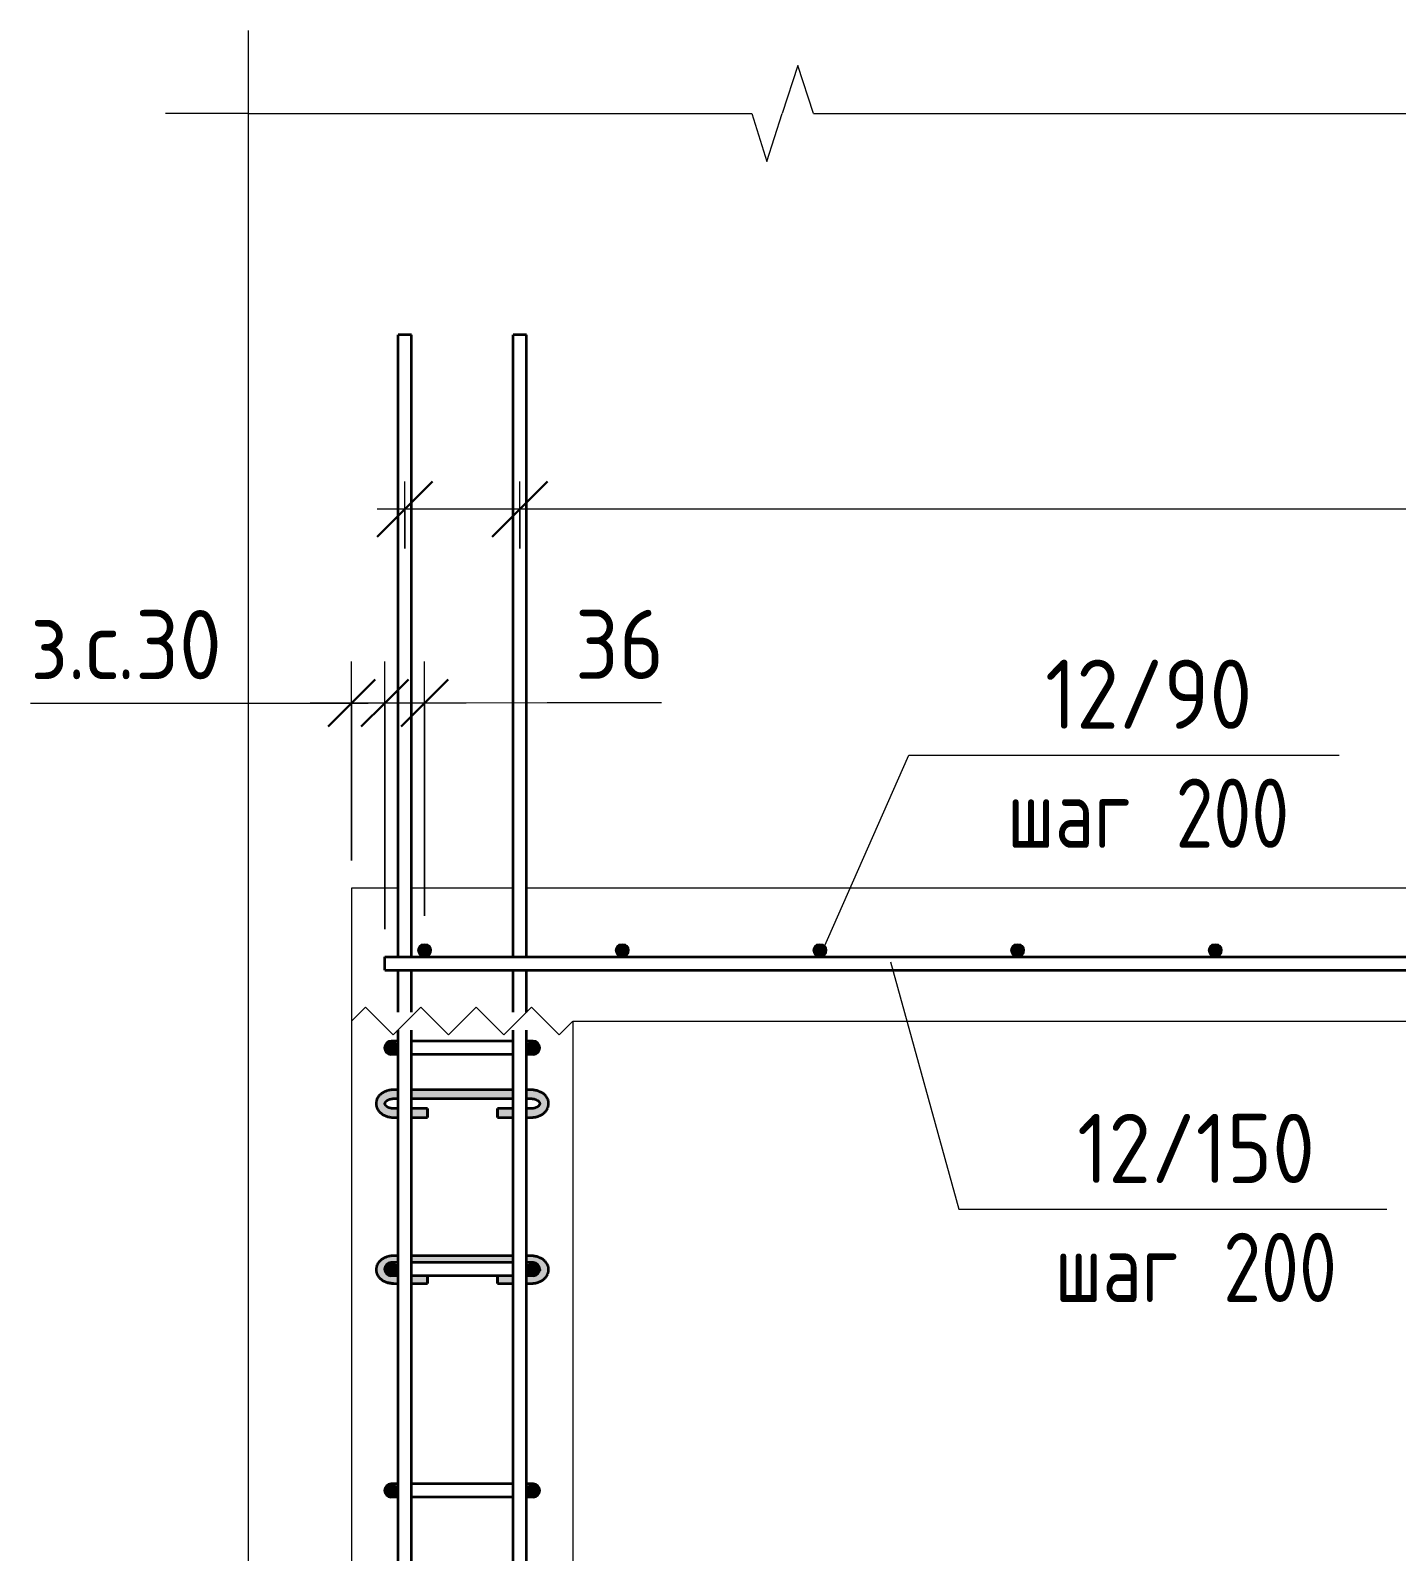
# Model space of a CAD drawing. Header units: millimetres. Extents: x 30199 to 68228, y -5153 to 33546.
# Drawn here: x 59226 to 60460, y 851 to 2225 of the extents above; entities that cross this region are included whole.
import ezdxf

# ---------------------------------------------------------------- set-up
doc = ezdxf.new("R2010")
doc.units = ezdxf.units.MM
for name, color, linetype, lineweight in [('AA_Dim', 7, 'Continuous', 9), ('AA_Dim-25', 7, 'Continuous', 9), ('AA_Oformlenie', 7, 'Continuous', 9), ('AA_Vinoska', 7, 'Continuous', 9), ('AF_Perekritie_Опалубка', 253, 'Continuous', 20), ('AF_Stena_Опалубка', 253, 'Continuous', 20), ('KR_Armatura', 7, 'Continuous', 20), ('KR_Armatura_Tonkie', 7, 'Continuous', 20)]:
    doc.layers.add(name, color=color, linetype=linetype, lineweight=lineweight)
doc.styles.add('ISOCPEUR_1', font='isocpeur.TTF', dxfattribs={"width": 0.9, "height": 62.5})
doc.styles.add('ISOCPEUR_3', font='isocpeur.TTF', dxfattribs={"width": 0.85, "height": 62.5})
doc.styles.add('ISOCPEUR_8', font='isocpeur.TTF', dxfattribs={"width": 0.8, "height": 62.5})
doc.dimstyles.new('00_Точн_3_знака__прозр__1', dxfattribs={"dimscale": 304.8, "dimtxt": 62.672186, "dimasz": 0.139436, "dimexe": 0.123031, "dimexo": 0.082021, "dimgap": 0.008202, "dimtad": 1, "dimdec": 3, "dimrnd": 0.001, "dimdsep": 46, "dimtxsty": 'ISOCPEUR_1', "dimblk1": 'OBLIQUE', "dimblk2": 'OBLIQUE', "dimsah": 1, "dimcen": 0.09, "dimdle": 0.123031, "dimazin": 0, "dimtfac": 1, "dimtdec": 4, "dimtix": 1, "dimtmove": 1, "dimatfit": 3, "dimfxl": 1, "dimtvp": 1, "dimtolj": 1, "dimtzin": 0, "dimlwd": 18, "dimlwe": 18, "dimarcsym": 2})
doc.dimstyles.new('10_Раскладка_арматуры_с_засечками_2', dxfattribs={"dimscale": 304.8, "dimtxt": 0.18, "dimasz": 0.164042, "dimexe": 0.082021, "dimexo": 0, "dimgap": 0, "dimtad": 1, "dimdec": 3, "dimrnd": 0.001, "dimdsep": 46, "dimtxsty": 'ISOCPEUR_3', "dimblk1": 'OBLIQUE', "dimblk2": 'OBLIQUE', "dimsah": 1, "dimcen": 0.09, "dimdle": 0.082021, "dimazin": 0, "dimtfac": 1, "dimtdec": 4, "dimtix": 1, "dimtmove": 0, "dimatfit": 3, "dimfxl": 1, "dimtvp": 1, "dimtolj": 1, "dimtzin": 0, "dimlwd": 18, "dimlwe": 18, "dimarcsym": 2})

# ---------------------------------------------------------------- blocks, each defined once
blk = doc.blocks.new('261_Шпилька массив _НесАрм_РабПлоск_ - 8 А240-V13-1-1 Армирование')
at = {"layer": 'KR_Armatura_Tonkie', "lineweight": 35}
for points in [[(-32746.9, 1244.2), (-32746.9, 1251), (-32753.1, 1252.5), (-32754.4, 1254.2), (-32754.9, 1255.5), (-32753.8, 1258.3), (-32750.9, 1260.4), (-32746.9, 1261.2), (-32746.9, 1268), (-32753, 1267), (-32755.8, 1265.7), (-32759.4, 1262.6), (-32761.7, 1259.8), (-32762.9, 1255.5), (-32761.7, 1251.2), (-32758.2, 1247.5), (-32752.8, 1245), (-32750.1, 1244.6)], [(-32623.1, 1244.2), (-32616.9, 1245.1), (-32611.7, 1247.5), (-32608.3, 1251.2), (-32607.1, 1255.5), (-32608.3, 1259.8), (-32610.7, 1263.4), (-32615.6, 1266.5), (-32623.1, 1267.9), (-32623.1, 1261.2), (-32619.1, 1260.4), (-32616.1, 1258.3), (-32615.1, 1255.3), (-32615.7, 1253.9), (-32617.6, 1252.3), (-32623.1, 1250.9), (-32623.1, 1245)], [(-32746.9, 1094.2), (-32746.9, 1100), (-32749.2, 1100.3), (-32749.2, 1101.6), (-32750.6, 1101.9), (-32750.8, 1100.2), (-32753.1, 1101.5), (-32754.1, 1102.6), (-32754.5, 1103.2), (-32755.2, 1105.5), (-32755.1, 1106.7), (-32754.7, 1108.3), (-32753.8, 1109.8), (-32752.7, 1110.8), (-32751.6, 1111.4), (-32750.1, 1111.9), (-32748, 1112), (-32746.9, 1112), (-32746.9, 1118), (-32753, 1117), (-32755.8, 1115.7), (-32759.4, 1112.6), (-32761.7, 1109.8), (-32762.9, 1105.5), (-32761.7, 1101.2), (-32758.2, 1097.5), (-32752.8, 1095), (-32750.1, 1094.6)], [(-32623.1, 1094.2), (-32616.9, 1095.1), (-32611.7, 1097.5), (-32608.3, 1101.2), (-32607.1, 1105.5), (-32608.3, 1109.8), (-32610.7, 1113.4), (-32615.6, 1116.5), (-32623.1, 1117.9), (-32623, 1112), (-32619.5, 1111.8), (-32617.9, 1111), (-32616.3, 1109.5), (-32615.6, 1108.2), (-32615.3, 1107.6), (-32615.2, 1105.1), (-32615.6, 1103.8), (-32616.3, 1102.4), (-32617.6, 1101.2), (-32618.1, 1100.8), (-32619.5, 1100.2), (-32619.8, 1101.8), (-32621.1, 1101.5), (-32621.1, 1100), (-32623.1, 1099.8), (-32623.1, 1095)]]:
    blk.add_hatch(color=256, dxfattribs=at).paths.add_polyline_path(points)
h = blk.add_hatch(color=256, dxfattribs=at)
h.paths.add_polyline_path([(-32649.2, 1261.2), (-32639.1, 1261.3), (-32639.1, 1268), (-32731.1, 1267.8), (-32731.1, 1261.2), (-32666, 1261.2)])
h.paths.add_polyline_path([(-32743.1, 1261.2), (-32743.1, 1268), (-32746.9, 1267.9), (-32746.9, 1261.2), (-32743.2, 1261.2)])
h.paths.add_polyline_path([(-32627.1, 1261.2), (-32623.1, 1261.2), (-32623.1, 1268), (-32627.1, 1267.9), (-32627.1, 1261.2)])
h = blk.add_hatch(color=256, dxfattribs=at)
h.paths.add_polyline_path([(-32746.9, 1243), (-32746.9, 1244.2), (-32753, 1245.1), (-32758.2, 1247.5), (-32758.9, 1247.9), (-32754.4, 1244.7), (-32753, 1244), (-32750.1, 1243.5)])
h.paths.add_polyline_path([(-32754.3, 1257), (-32753.1, 1258.6), (-32746.9, 1260.1), (-32746.9, 1261.2), (-32750.9, 1260.4), (-32753.8, 1258.3), (-32754.1, 1257.7)])
h = blk.add_hatch(color=256, dxfattribs=at)
h.paths.add_polyline_path([(-32699.6, 1260), (-32639.1, 1260.2), (-32639.1, 1261.2), (-32731.1, 1261.1), (-32731.1, 1260)])
h.paths.add_polyline_path([(-32623.1, 1260), (-32623.1, 1261.2), (-32627.1, 1261.2), (-32627.1, 1260)])
h.paths.add_polyline_path([(-32746.9, 1260), (-32743.1, 1260.1), (-32743.2, 1261.2), (-32746.9, 1261.2), (-32746.9, 1260.1)])
h = blk.add_hatch(color=256, dxfattribs=at)
h.paths.add_polyline_path([(-32716.6, 1244.2), (-32716.6, 1251), (-32731.1, 1250.9), (-32731.1, 1244.2)])
h.paths.add_polyline_path([(-32746.9, 1244.2), (-32743.1, 1244.3), (-32743.1, 1251), (-32746.9, 1250.9), (-32746.9, 1245)])
h = blk.add_hatch(color=256, dxfattribs=at)
h.paths.add_polyline_path([(-32627.1, 1244.2), (-32623.1, 1244.2), (-32623.1, 1251), (-32627.1, 1250.8), (-32627.1, 1244.9)])
h.paths.add_polyline_path([(-32649.2, 1244.2), (-32639.1, 1244.2), (-32639.1, 1251), (-32653.4, 1250.9), (-32653.4, 1244.2)])
h = blk.add_hatch(color=256, dxfattribs=at)
h.paths.add_polyline_path([(-32623.1, 1243), (-32615.5, 1244.5), (-32610.7, 1247.6), (-32608.3, 1251.2), (-32611.7, 1247.5), (-32617.2, 1245), (-32623.1, 1244.2), (-32623.1, 1243.2)])
h.paths.add_polyline_path([(-32615.8, 1257.4), (-32616.1, 1258.3), (-32619.7, 1260.5), (-32623.1, 1261.2), (-32623.1, 1260), (-32622.4, 1259.9), (-32616.1, 1257.5)])
h = blk.add_hatch(color=256, dxfattribs=at)
h.paths.add_polyline_path([(-32731.1, 1243), (-32716.6, 1243.2), (-32716.6, 1244.2), (-32731.1, 1244.2), (-32731.1, 1243.1)])
h.paths.add_polyline_path([(-32743.1, 1243), (-32743.1, 1244.2), (-32746.9, 1244.2), (-32746.9, 1243)])
h = blk.add_hatch(color=256, dxfattribs=at)
h.paths.add_polyline_path([(-32649.2, 1243), (-32639.1, 1243.2), (-32639.1, 1244.2), (-32653.4, 1244.2), (-32653.4, 1243)])
h.paths.add_polyline_path([(-32623.1, 1243), (-32623.1, 1244.2), (-32627.1, 1244.1), (-32627.1, 1243)])
h = blk.add_hatch(color=256, dxfattribs=at)
h.paths.add_polyline_path([(-32666, 1112), (-32639.1, 1112.1), (-32639.1, 1118), (-32731.1, 1117.8), (-32731.1, 1112), (-32699.6, 1112)])
h.paths.add_polyline_path([(-32746.9, 1112), (-32743.1, 1112), (-32743.1, 1118), (-32746.9, 1117.9), (-32746.9, 1113)])
h.paths.add_polyline_path([(-32623.1, 1112), (-32623.1, 1118), (-32627.1, 1117.9), (-32627.1, 1112), (-32623.1, 1112)])
h = blk.add_hatch(color=256, dxfattribs=at)
h.paths.add_polyline_path([(-32746.9, 1093), (-32746.9, 1094.2), (-32753, 1095.1), (-32758.2, 1097.5), (-32758.9, 1097.9), (-32754.4, 1094.7), (-32753, 1094), (-32750.1, 1093.5)])
h.paths.add_polyline_path([(-32749.6, 1109.4), (-32749.2, 1109.5), (-32749.5, 1110.1), (-32749.6, 1109.4)])
h = blk.add_hatch(color=256, dxfattribs=at)
h.paths.add_polyline_path([(-32746.9, 1094.2), (-32743.1, 1094.3), (-32743.2, 1100), (-32746.9, 1099.8), (-32746.9, 1095)])
h.paths.add_polyline_path([(-32731.1, 1094.2), (-32716.6, 1094.2), (-32716.6, 1100), (-32731.1, 1099.8), (-32731.1, 1094.6)])
h = blk.add_hatch(color=256, dxfattribs=at)
h.paths.add_polyline_path([(-32627.1, 1094.2), (-32623.1, 1094.2), (-32623.1, 1100), (-32627.1, 1099.7), (-32627.1, 1094.9)])
h.paths.add_polyline_path([(-32653.4, 1094.2), (-32639.1, 1094.2), (-32639.1, 1100), (-32653.4, 1099.8), (-32653.4, 1095)])
h = blk.add_hatch(color=256, dxfattribs=at)
h.paths.add_polyline_path([(-32623.1, 1093), (-32615.5, 1094.5), (-32610.7, 1097.6), (-32608.3, 1101.2), (-32611.7, 1097.5), (-32617.2, 1095), (-32623.1, 1094.2), (-32623.1, 1093.2)])
h.paths.add_polyline_path([(-32620.7, 1109.3), (-32621.1, 1110.4), (-32621.1, 1109.4)])
h = blk.add_hatch(color=256, dxfattribs=at)
h.paths.add_polyline_path([(-32731.1, 1093), (-32716.6, 1093.2), (-32716.6, 1094.2), (-32731.1, 1094.2), (-32731.1, 1093.1)])
h.paths.add_polyline_path([(-32743.1, 1093), (-32743.1, 1094.2), (-32746.9, 1094.2), (-32746.9, 1093)])
h = blk.add_hatch(color=256, dxfattribs=at)
h.paths.add_polyline_path([(-32627.1, 1093), (-32623.1, 1093.2), (-32623.1, 1094.2), (-32627.1, 1094.1), (-32627.1, 1093.1)])
h.paths.add_polyline_path([(-32649.2, 1093), (-32639.1, 1093.2), (-32639.1, 1094.2), (-32653.4, 1094.2), (-32653.4, 1093)])
for p, q in [((-32743.1, 1268), (-32746.9, 1268)), ((-32639.1, 1268), (-32731.1, 1268)), ((-32623.1, 1268), (-32627.1, 1268)), ((-32746.9, 1260), (-32743.1, 1260)), ((-32743.1, 1251), (-32746.9, 1251)), ((-32731.1, 1260), (-32639.1, 1260)), ((-32716.6, 1251), (-32731.1, 1251)), ((-32716.6, 1251), (-32716.6, 1244.2)), ((-32716.6, 1249.8), (-32716.6, 1250.9)), ((-32639.1, 1251), (-32653.4, 1251)), ((-32653.4, 1244.2), (-32653.4, 1251)), ((-32653.4, 1250.9), (-32653.4, 1249.8)), ((-32627.1, 1260), (-32623.1, 1260)), ((-32623.1, 1251), (-32627.1, 1251)), ((-32746.9, 1243), (-32743.1, 1243)), ((-32731.1, 1243), (-32716.6, 1243)), ((-32716.6, 1243.2), (-32716.6, 1249.8)), ((-32716.6, 1244.2), (-32716.6, 1243)), ((-32653.4, 1249.8), (-32653.4, 1243.2)), ((-32653.4, 1243), (-32653.4, 1244.2)), ((-32653.4, 1243), (-32639.1, 1243)), ((-32627.1, 1243), (-32623.1, 1243)), ((-32743.1, 1118), (-32746.9, 1118)), ((-32639.1, 1118), (-32731.1, 1118)), ((-32623.1, 1118), (-32627.1, 1118)), ((-32749.5, 1109.7), (-32749.2, 1109.8)), ((-32716.6, 1099.8), (-32716.6, 1094.2)), ((-32716.6, 1093.2), (-32716.6, 1099.8)), ((-32653.4, 1099.8), (-32653.4, 1093.2)), ((-32653.4, 1094.2), (-32653.4, 1099.8)), ((-32746.9, 1093), (-32743.1, 1093)), ((-32731.1, 1093), (-32716.6, 1093)), ((-32716.6, 1094.2), (-32716.6, 1093)), ((-32653.4, 1093), (-32653.4, 1094.2)), ((-32653.4, 1093), (-32639.1, 1093)), ((-32627.1, 1093), (-32623.1, 1093))]:
    blk.add_line(p, q, dxfattribs=at)
at = {"layer": 'KR_Armatura_Tonkie', "lineweight": 35, "flags": 128}
for points in [[(-32746.9, 1268), (-32747.5, 1268), (-32748.1, 1268), (-32748.7, 1267.9), (-32749.3, 1267.9), (-32749.9, 1267.8), (-32750.4, 1267.7), (-32751, 1267.6), (-32751.6, 1267.5), (-32752.2, 1267.3), (-32752.7, 1267.2), (-32753.3, 1267), (-32753.8, 1266.8), (-32754.4, 1266.6), (-32754.9, 1266.4), (-32755.4, 1266.1), (-32755.9, 1265.9), (-32756.4, 1265.6), (-32756.9, 1265.3), (-32757.4, 1265), (-32757.9, 1264.7), (-32758.3, 1264.3), (-32758.7, 1264), (-32759.2, 1263.6), (-32759.6, 1263.2), (-32760, 1262.8), (-32760.3, 1262.4), (-32760.7, 1261.9), (-32761, 1261.5), (-32761.3, 1261), (-32761.6, 1260.5), (-32761.8, 1260), (-32762.1, 1259.5), (-32762.3, 1259), (-32762.5, 1258.4), (-32762.6, 1257.9), (-32762.7, 1257.3), (-32762.8, 1256.8), (-32762.9, 1256.2), (-32762.9, 1255.7), (-32762.9, 1255.5)], [(-32607.1, 1255.5), (-32607.1, 1256.1), (-32607.1, 1256.6), (-32607.2, 1257.2), (-32607.3, 1257.7), (-32607.5, 1258.3), (-32607.6, 1258.8), (-32607.8, 1259.4), (-32608, 1259.9), (-32608.3, 1260.4), (-32608.6, 1260.9), (-32608.9, 1261.3), (-32609.2, 1261.8), (-32609.5, 1262.2), (-32609.9, 1262.7), (-32610.3, 1263.1), (-32610.7, 1263.5), (-32611.1, 1263.9), (-32611.5, 1264.2), (-32612, 1264.6), (-32612.4, 1264.9), (-32612.9, 1265.2), (-32613.4, 1265.5), (-32613.9, 1265.8), (-32614.4, 1266), (-32614.9, 1266.3), (-32615.5, 1266.5), (-32616, 1266.7), (-32616.5, 1266.9), (-32617.1, 1267.1), (-32617.7, 1267.3), (-32618.2, 1267.4), (-32618.8, 1267.5), (-32619.4, 1267.7), (-32620, 1267.8), (-32620.5, 1267.8), (-32621.1, 1267.9), (-32621.7, 1267.9), (-32622.3, 1268), (-32622.9, 1268), (-32623.1, 1268)], [(-32762.9, 1255.5), (-32762.9, 1254.9), (-32762.8, 1254.4), (-32762.8, 1253.8), (-32762.6, 1253.3), (-32762.5, 1252.7), (-32762.3, 1252.2), (-32762.1, 1251.7), (-32761.9, 1251.1), (-32761.7, 1250.6), (-32761.4, 1250.1), (-32761.1, 1249.7), (-32760.8, 1249.2), (-32760.4, 1248.8), (-32760.1, 1248.3), (-32759.7, 1247.9), (-32759.3, 1247.5), (-32758.9, 1247.2), (-32758.4, 1246.8), (-32758, 1246.5), (-32757.5, 1246.1), (-32757, 1245.8), (-32756.6, 1245.5), (-32756.1, 1245.2), (-32755.6, 1245), (-32755, 1244.7), (-32754.5, 1244.5), (-32754, 1244.3), (-32753.4, 1244.1), (-32752.9, 1243.9), (-32752.3, 1243.7), (-32751.7, 1243.6), (-32751.2, 1243.5), (-32750.6, 1243.3), (-32750, 1243.3), (-32749.4, 1243.2), (-32748.8, 1243.1), (-32748.2, 1243.1), (-32747.7, 1243), (-32747.1, 1243), (-32746.9, 1243)], [(-32754.9, 1255.5), (-32754.9, 1255.6), (-32754.9, 1255.7), (-32754.9, 1255.8), (-32754.8, 1256), (-32754.8, 1256.1), (-32754.8, 1256.2), (-32754.7, 1256.3), (-32754.7, 1256.5), (-32754.6, 1256.6), (-32754.5, 1256.8), (-32754.4, 1256.9), (-32754.3, 1257.1), (-32754.2, 1257.2), (-32754.1, 1257.4), (-32753.9, 1257.5), (-32753.8, 1257.7), (-32753.6, 1257.8), (-32753.4, 1258), (-32753.2, 1258.1), (-32753, 1258.3), (-32752.8, 1258.4), (-32752.5, 1258.6), (-32752.3, 1258.7), (-32752, 1258.9), (-32751.7, 1259), (-32751.4, 1259.1), (-32751.1, 1259.2), (-32750.8, 1259.4), (-32750.5, 1259.5), (-32750.2, 1259.6), (-32749.9, 1259.6), (-32749.5, 1259.7), (-32749.2, 1259.8), (-32748.8, 1259.8), (-32748.5, 1259.9), (-32748.1, 1259.9), (-32747.7, 1260), (-32747.4, 1260), (-32747, 1260), (-32746.9, 1260)], [(-32746.9, 1251), (-32747.3, 1251), (-32747.6, 1251), (-32748, 1251.1), (-32748.4, 1251.1), (-32748.7, 1251.1), (-32749.1, 1251.2), (-32749.4, 1251.3), (-32749.8, 1251.3), (-32750.1, 1251.4), (-32750.4, 1251.5), (-32750.7, 1251.6), (-32751.1, 1251.7), (-32751.4, 1251.8), (-32751.7, 1252), (-32751.9, 1252.1), (-32752.2, 1252.2), (-32752.5, 1252.4), (-32752.7, 1252.5), (-32752.9, 1252.7), (-32753.2, 1252.8), (-32753.4, 1253), (-32753.5, 1253.1), (-32753.7, 1253.3), (-32753.9, 1253.5), (-32754, 1253.6), (-32754.2, 1253.8), (-32754.3, 1253.9), (-32754.4, 1254.1), (-32754.5, 1254.2), (-32754.6, 1254.4), (-32754.6, 1254.5), (-32754.7, 1254.6), (-32754.8, 1254.8), (-32754.8, 1254.9), (-32754.8, 1255), (-32754.9, 1255.1), (-32754.9, 1255.2), (-32754.9, 1255.4), (-32754.9, 1255.5), (-32754.9, 1255.5)], [(-32623.1, 1260), (-32622.7, 1260), (-32622.3, 1260), (-32622, 1259.9), (-32621.6, 1259.9), (-32621.2, 1259.9), (-32620.9, 1259.8), (-32620.5, 1259.7), (-32620.2, 1259.7), (-32619.9, 1259.6), (-32619.5, 1259.5), (-32619.2, 1259.4), (-32618.9, 1259.3), (-32618.6, 1259.2), (-32618.3, 1259), (-32618, 1258.9), (-32617.8, 1258.8), (-32617.5, 1258.6), (-32617.3, 1258.5), (-32617, 1258.3), (-32616.8, 1258.2), (-32616.6, 1258), (-32616.4, 1257.9), (-32616.2, 1257.7), (-32616.1, 1257.6), (-32615.9, 1257.4), (-32615.8, 1257.2), (-32615.7, 1257.1), (-32615.6, 1256.9), (-32615.5, 1256.8), (-32615.4, 1256.7), (-32615.3, 1256.5), (-32615.2, 1256.4), (-32615.2, 1256.2), (-32615.2, 1256.1), (-32615.1, 1256), (-32615.1, 1255.9), (-32615.1, 1255.8), (-32615.1, 1255.6), (-32615.1, 1255.5), (-32615.1, 1255.5)], [(-32623.1, 1243), (-32622.5, 1243), (-32621.9, 1243.1), (-32621.3, 1243.1), (-32620.7, 1243.2), (-32620.1, 1243.2), (-32619.5, 1243.3), (-32618.9, 1243.4), (-32618.4, 1243.6), (-32617.8, 1243.7), (-32617.2, 1243.9), (-32616.7, 1244), (-32616.1, 1244.2), (-32615.6, 1244.4), (-32615.1, 1244.7), (-32614.5, 1244.9), (-32614, 1245.2), (-32613.5, 1245.4), (-32613, 1245.7), (-32612.6, 1246), (-32612.1, 1246.4), (-32611.6, 1246.7), (-32611.2, 1247.1), (-32610.8, 1247.4), (-32610.4, 1247.8), (-32610, 1248.2), (-32609.6, 1248.7), (-32609.3, 1249.1), (-32609, 1249.5), (-32608.7, 1250), (-32608.4, 1250.5), (-32608.1, 1251), (-32607.9, 1251.5), (-32607.7, 1252), (-32607.5, 1252.6), (-32607.4, 1253.1), (-32607.2, 1253.7), (-32607.1, 1254.2), (-32607.1, 1254.8), (-32607.1, 1255.4), (-32607.1, 1255.5)], [(-32615.1, 1255.5), (-32615.1, 1255.4), (-32615.1, 1255.3), (-32615.1, 1255.2), (-32615.1, 1255), (-32615.1, 1254.9), (-32615.2, 1254.8), (-32615.2, 1254.7), (-32615.3, 1254.5), (-32615.4, 1254.4), (-32615.4, 1254.3), (-32615.5, 1254.1), (-32615.6, 1254), (-32615.8, 1253.8), (-32615.9, 1253.7), (-32616, 1253.5), (-32616.2, 1253.3), (-32616.4, 1253.2), (-32616.6, 1253), (-32616.8, 1252.9), (-32617, 1252.7), (-32617.2, 1252.6), (-32617.4, 1252.4), (-32617.7, 1252.3), (-32618, 1252.1), (-32618.2, 1252), (-32618.5, 1251.9), (-32618.8, 1251.8), (-32619.1, 1251.7), (-32619.4, 1251.5), (-32619.8, 1251.5), (-32620.1, 1251.4), (-32620.4, 1251.3), (-32620.8, 1251.2), (-32621.1, 1251.2), (-32621.5, 1251.1), (-32621.9, 1251.1), (-32622.2, 1251), (-32622.6, 1251), (-32623, 1251), (-32623.1, 1251)], [(-32746.9, 1118), (-32747.5, 1118), (-32748.1, 1118), (-32748.7, 1117.9), (-32749.3, 1117.9), (-32749.9, 1117.8), (-32750.4, 1117.7), (-32751, 1117.6), (-32751.6, 1117.5), (-32752.2, 1117.3), (-32752.7, 1117.2), (-32753.3, 1117), (-32753.8, 1116.8), (-32754.4, 1116.6), (-32754.9, 1116.4), (-32755.4, 1116.1), (-32755.9, 1115.9), (-32756.4, 1115.6), (-32756.9, 1115.3), (-32757.4, 1115), (-32757.9, 1114.7), (-32758.3, 1114.3), (-32758.7, 1114), (-32759.2, 1113.6), (-32759.6, 1113.2), (-32760, 1112.8), (-32760.3, 1112.4), (-32760.7, 1111.9), (-32761, 1111.5), (-32761.3, 1111), (-32761.6, 1110.5), (-32761.8, 1110), (-32762.1, 1109.5), (-32762.3, 1109), (-32762.5, 1108.4), (-32762.6, 1107.9), (-32762.7, 1107.3), (-32762.8, 1106.8), (-32762.9, 1106.2), (-32762.9, 1105.7), (-32762.9, 1105.5)], [(-32607.1, 1105.5), (-32607.1, 1106.1), (-32607.1, 1106.6), (-32607.2, 1107.2), (-32607.3, 1107.7), (-32607.5, 1108.3), (-32607.6, 1108.8), (-32607.8, 1109.4), (-32608, 1109.9), (-32608.3, 1110.4), (-32608.6, 1110.9), (-32608.9, 1111.3), (-32609.2, 1111.8), (-32609.5, 1112.2), (-32609.9, 1112.7), (-32610.3, 1113.1), (-32610.7, 1113.5), (-32611.1, 1113.9), (-32611.5, 1114.2), (-32612, 1114.6), (-32612.4, 1114.9), (-32612.9, 1115.2), (-32613.4, 1115.5), (-32613.9, 1115.8), (-32614.4, 1116), (-32614.9, 1116.3), (-32615.5, 1116.5), (-32616, 1116.7), (-32616.5, 1116.9), (-32617.1, 1117.1), (-32617.7, 1117.3), (-32618.2, 1117.4), (-32618.8, 1117.5), (-32619.4, 1117.7), (-32620, 1117.8), (-32620.5, 1117.8), (-32621.1, 1117.9), (-32621.7, 1117.9), (-32622.3, 1118), (-32622.9, 1118), (-32623.1, 1118)], [(-32762.9, 1105.5), (-32762.9, 1104.9), (-32762.8, 1104.4), (-32762.8, 1103.8), (-32762.6, 1103.3), (-32762.5, 1102.7), (-32762.3, 1102.2), (-32762.1, 1101.7), (-32761.9, 1101.1), (-32761.7, 1100.6), (-32761.4, 1100.1), (-32761.1, 1099.7), (-32760.8, 1099.2), (-32760.4, 1098.8), (-32760.1, 1098.3), (-32759.7, 1097.9), (-32759.3, 1097.5), (-32758.9, 1097.2), (-32758.4, 1096.8), (-32758, 1096.5), (-32757.5, 1096.1), (-32757, 1095.8), (-32756.6, 1095.5), (-32756.1, 1095.2), (-32755.6, 1095), (-32755, 1094.7), (-32754.5, 1094.5), (-32754, 1094.3), (-32753.4, 1094.1), (-32752.9, 1093.9), (-32752.3, 1093.7), (-32751.7, 1093.6), (-32751.2, 1093.5), (-32750.6, 1093.3), (-32750, 1093.3), (-32749.4, 1093.2), (-32748.8, 1093.1), (-32748.2, 1093.1), (-32747.7, 1093), (-32747.1, 1093), (-32746.9, 1093)], [(-32749.4, 1101.3), (-32749.8, 1101.3), (-32750.1, 1101.4), (-32750.4, 1101.5)], [(-32623.1, 1093), (-32622.5, 1093), (-32621.9, 1093.1), (-32621.3, 1093.1), (-32620.7, 1093.2), (-32620.1, 1093.2), (-32619.5, 1093.3), (-32618.9, 1093.4), (-32618.4, 1093.6), (-32617.8, 1093.7), (-32617.2, 1093.9), (-32616.7, 1094), (-32616.1, 1094.2), (-32615.6, 1094.4), (-32615.1, 1094.7), (-32614.5, 1094.9), (-32614, 1095.2), (-32613.5, 1095.4), (-32613, 1095.7), (-32612.6, 1096), (-32612.1, 1096.4), (-32611.6, 1096.7), (-32611.2, 1097.1), (-32610.8, 1097.4), (-32610.4, 1097.8), (-32610, 1098.2), (-32609.6, 1098.7), (-32609.3, 1099.1), (-32609, 1099.5), (-32608.7, 1100), (-32608.4, 1100.5), (-32608.1, 1101), (-32607.9, 1101.5), (-32607.7, 1102), (-32607.5, 1102.6), (-32607.4, 1103.1), (-32607.2, 1103.7), (-32607.1, 1104.2), (-32607.1, 1104.8), (-32607.1, 1105.4), (-32607.1, 1105.5)], [(-32619.8, 1101.5), (-32620.1, 1101.4), (-32620.4, 1101.3), (-32620.8, 1101.2), (-32621.1, 1101.2)], [(-32615.1, 1105.5), (-32615.1, 1105.4), (-32615.1, 1105.3), (-32615.1, 1105.2), (-32615.1, 1105), (-32615.1, 1104.9), (-32615.2, 1104.8)], [(-32615.1, 1105.8), (-32615.1, 1105.6), (-32615.1, 1105.5), (-32615.1, 1105.5)]]:
    blk.add_lwpolyline(points, dxfattribs=at)
blk = doc.blocks.new('011_Прямоугольник обрыва _ЭлУзла_ - 011_Прямоугольник обрыва _ЭлУзла_-4150616-1-1 Армирование')
at = {"layer": 'AA_Oformlenie'}
for p, q in [((-32878.2, 784.7), (-32878.2, 2150)), ((-32878.2, 2150), (-32423.7, 2150)), ((-32368, 2150), (-31459.6, 2150))]:
    blk.add_line(p, q, dxfattribs=at)
blk = doc.blocks.new('Последовательность узлов - 3мм масшт20 маскировка-904226-1-1 Армирование')
at = {"layer": 'AA_Oformlenie'}
for p, q in [((-32785.1, 1330), (-32772.6, 1342.5)), ((-32747.6, 1317.5), (-32772.6, 1342.5)), ((-32735.1, 1330), (-32722.6, 1342.5)), ((-32697.6, 1317.5), (-32722.6, 1342.5)), ((-32685.1, 1330), (-32672.6, 1342.5)), ((-32647.6, 1317.5), (-32672.6, 1342.5)), ((-32635.1, 1330), (-32622.6, 1342.5)), ((-32597.6, 1317.5), (-32622.6, 1342.5)), ((-32735.1, 1330), (-32747.6, 1317.5)), ((-32685.1, 1330), (-32697.6, 1317.5)), ((-32635.1, 1330), (-32647.6, 1317.5)), ((-32585.1, 1330), (-32597.6, 1317.5))]:
    blk.add_line(p, q, dxfattribs=at)
blk = doc.blocks.new('DIMBLOCK54-1-1 Армирование')
at = {"layer": 'AA_Dim-25', "lineweight": 18}
for p, q in [((59515.9, 1475), (59515.9, 1654.9)), ((59545.9, 1413), (59545.9, 1654.9)), ((59225.9, 1617.4), (59430.7, 1617.4)), ((59430.7, 1617.4), (59530.9, 1617.4)), ((59583.4, 1617.4), (59478.4, 1617.4)), ((59515.9, 1617.4), (59515.9, 1475)), ((59545.9, 1617.4), (59545.9, 1413))]:
    blk.add_line(p, q, dxfattribs=at)
at = {"layer": 'AA_Dim-25', "lineweight": 30}
for p, q in [((59515.9, 1617.4), (59537.2, 1638.7)), ((59545.9, 1617.4), (59567.2, 1638.7)), ((59515.9, 1617.4), (59494.7, 1596.2)), ((59545.9, 1617.4), (59524.7, 1596.2))]:
    blk.add_line(p, q, dxfattribs=at)
at = {"layer": 'AA_Dim-25', "color": 0, "lineweight": 18, "insert": (59225.9, 1701.4), "char_height": 62.5, "width": 215.687, "attachment_point": 1, "line_spacing_factor": 1.135194, "style": 'ISOCPEUR_1'}
blk.add_mtext('з.с.30', dxfattribs=at)
blk = doc.blocks.new('_Oblique')
at = {"color": 0, "linetype": 'ByBlock', "lineweight": -2}
blk.add_line((-0.5, -0.5), (0.5, 0.5), dxfattribs=at)
blk = doc.blocks.new('042_М_Арматуры - Диам длина поз _ Комментарий-3662934-1-1 Армирование')
at = {"layer": 'AA_Vinoska'}
blk.add_line((-32051.3, -2790.4), (-31701.3, -2790.4), dxfattribs=at)
blk = doc.blocks.new('DIMBLOCK59-1-1 Армирование')
at = {"layer": 'AA_Dim-25', "lineweight": 18}
for p, q in [((59545.9, 1413), (59545.9, 1654.9)), ((59581.9, 1425), (59581.9, 1654.9)), ((59619.4, 1617.4), (59508.4, 1617.4)), ((59545.9, 1617.4), (59545.9, 1413)), ((59692.7, 1617.7), (59563.9, 1617.4)), ((59581.9, 1617.4), (59581.9, 1425)), ((59795.7, 1617.7), (59692.7, 1617.7))]:
    blk.add_line(p, q, dxfattribs=at)
at = {"layer": 'AA_Dim-25', "lineweight": 30}
for p, q in [((59545.9, 1617.4), (59567.2, 1638.7)), ((59581.9, 1617.4), (59603.2, 1638.7)), ((59545.9, 1617.4), (59524.7, 1596.2)), ((59581.9, 1617.4), (59560.7, 1596.2))]:
    blk.add_line(p, q, dxfattribs=at)
at = {"layer": 'AA_Dim-25', "color": 0, "lineweight": 18, "insert": (59717.7, 1701.6), "char_height": 62.5, "width": 93.654, "attachment_point": 1, "line_spacing_factor": 1.135194, "style": 'ISOCPEUR_1'}
blk.add_mtext('36', dxfattribs=at)
blk = doc.blocks.new('DIMBLOCK64-1-1 Армирование')
at = {"layer": 'AA_Dim-25', "lineweight": 30}
for p, q in [((59667.9, 1792.4), (59692.9, 1817.4)), ((60923.9, 1792.4), (60948.9, 1817.4)), ((59667.9, 1792.4), (59642.9, 1767.4)), ((60923.9, 1792.4), (60898.9, 1767.4))]:
    blk.add_line(p, q, dxfattribs=at)
at = {"layer": 'AA_Dim-25', "lineweight": 18}
for p, q in [((59667.9, 1757.1), (59667.9, 1817.4)), ((60923.9, 1757.1), (60923.9, 1817.4)), ((60923.9, 1792.4), (59667.9, 1792.4)), ((59667.9, 1792.4), (59667.9, 1757.1)), ((60923.9, 1792.4), (60923.9, 1757.1))]:
    blk.add_line(p, q, dxfattribs=at)
blk = doc.blocks.new('DIMBLOCK65-1-1 Армирование')
at = {"layer": 'AA_Dim-25', "lineweight": 30}
for p, q in [((59563.9, 1792.4), (59588.9, 1817.4)), ((59667.9, 1792.4), (59692.9, 1817.4)), ((59563.9, 1792.4), (59538.9, 1767.4)), ((59667.9, 1792.4), (59642.9, 1767.4))]:
    blk.add_line(p, q, dxfattribs=at)
at = {"layer": 'AA_Dim-25', "lineweight": 18}
for p, q in [((59563.9, 1757.1), (59563.9, 1817.4)), ((59667.9, 1757.1), (59667.9, 1817.4)), ((59667.9, 1792.4), (59538.9, 1792.4)), ((59563.9, 1792.4), (59563.9, 1757.1)), ((59667.9, 1792.4), (59667.9, 1757.1))]:
    blk.add_line(p, q, dxfattribs=at)

msp = doc.modelspace()

# ---------------------------------------------------------------- hatches: boundary and pattern name
at = {"layer": 'KR_Armatura'}
h = msp.add_hatch(color=256, dxfattribs=at)
edge = h.paths.add_edge_path()
edge.add_arc((59581.9112, 1394), 6, 0, 360)
for points in [[(59578.9112, 1388.8038), (59584.9112, 1388.8038), (59587.9112, 1394), (59584.9112, 1399.1962), (59578.9112, 1399.1962), (59575.9112, 1394)], [(59757.4112, 1388.8038), (59763.4112, 1388.8038), (59766.4112, 1394), (59763.4112, 1399.1962), (59757.4112, 1399.1962), (59754.4112, 1394)], [(59935.9112, 1388.8038), (59941.9112, 1388.8038), (59944.9112, 1394), (59941.9112, 1399.1962), (59935.9112, 1399.1962), (59932.9112, 1394)], [(60114.4112, 1388.8038), (60120.4112, 1388.8038), (60123.4112, 1394), (60120.4112, 1399.1962), (60114.4112, 1399.1962), (60111.4112, 1394)], [(60292.9112, 1388.8038), (60298.9112, 1388.8038), (60301.9112, 1394), (60298.9112, 1399.1962), (60292.9112, 1399.1962), (60289.9112, 1394)], [(59551.7551, 1300.0002), (59556.9513, 1303.0002), (59556.9513, 1309.0002), (59551.7551, 1312.0002), (59546.559, 1309.0002), (59546.559, 1303.0002)], [(59679.8765, 1300.0002), (59685.0726, 1303.0002), (59685.0726, 1309.0002), (59679.8765, 1312.0002), (59674.6803, 1309.0002), (59674.6803, 1303.0002)], [(59551.7551, 1100.0002), (59556.9513, 1103.0002), (59556.9513, 1109.0002), (59551.7551, 1112.0002), (59546.559, 1109.0002), (59546.559, 1103.0002), (59550.9125, 1100.4867)], [(59679.8765, 1100.0002), (59685.0726, 1103.0002), (59685.0726, 1109.0002), (59679.8765, 1112.0002), (59674.6803, 1109.0002), (59674.6803, 1103.0002)], [(59551.7551, 900.0002), (59556.9513, 903.0002), (59556.9513, 909.0002), (59551.7551, 912.0002), (59546.559, 909.0002), (59546.559, 903.0002)], [(59679.8765, 900.0002), (59685.0726, 903.0002), (59685.0726, 909.0002), (59679.8765, 912.0002), (59674.6803, 909.0002), (59674.6803, 903.0002)]]:
    msp.add_hatch(color=256, dxfattribs=at).paths.add_polyline_path(points)
h = msp.add_hatch(color=256, dxfattribs=at)
edge = h.paths.add_edge_path()
edge.add_arc((59760.4112, 1394), 6, 0, 360)
h = msp.add_hatch(color=256, dxfattribs=at)
edge = h.paths.add_edge_path()
edge.add_arc((59938.9112, 1394), 6, 0, 360)
h = msp.add_hatch(color=256, dxfattribs=at)
edge = h.paths.add_edge_path()
edge.add_arc((60117.4112, 1394), 6, 0, 360)
h = msp.add_hatch(color=256, dxfattribs=at)
edge = h.paths.add_edge_path()
edge.add_arc((60295.9112, 1394), 6, 0, 360)
h = msp.add_hatch(color=256, dxfattribs=at)
edge = h.paths.add_edge_path()
edge.add_arc((59551.7551, 1306.0002), 6, 0, 360)
h = msp.add_hatch(color=256, dxfattribs=at)
edge = h.paths.add_edge_path()
edge.add_arc((59679.8765, 1306.0002), 6, 0, 360)
h = msp.add_hatch(color=256, dxfattribs=at)
edge = h.paths.add_edge_path()
edge.add_arc((59551.7551, 1106.0002), 6, 0, 360)
h = msp.add_hatch(color=256, dxfattribs=at)
edge = h.paths.add_edge_path()
edge.add_arc((59679.8765, 1106.0002), 6, 0, 360)
h = msp.add_hatch(color=256, dxfattribs=at)
edge = h.paths.add_edge_path()
edge.add_arc((59551.7551, 906.0002), 6, 0, 360)
h = msp.add_hatch(color=256, dxfattribs=at)
edge = h.paths.add_edge_path()
edge.add_arc((59679.8765, 906.0002), 6, 0, 360)

# ---------------------------------------------------------------- linework, layer by layer
at = {"layer": 'AA_Vinoska'}
for p, q in [((59422.755, 2150), (59422.755, 2225)), ((59918.8679, 2193.3251), (59904.7908, 2150)), ((59932.9451, 2150), (59918.8679, 2193.3251)), ((59422.755, 2150), (59347.755, 2150)), ((59877.2908, 2150), (59891.0408, 2106.6987)), ((59891.0408, 2106.6987), (59904.7908, 2150)), ((59941.0887, 1393.4508), (60019.2505, 1570.3379)), ((60019.2505, 1570.3379), (60057.7771, 1570.3379)), ((60002.5668, 1383.4844), (60064.2092, 1160.0306)), ((60064.2092, 1160.0306), (60100.8094, 1160.0306))]:
    msp.add_line(p, q, dxfattribs=at)
at = {"layer": 'AF_Perekritie_Опалубка'}
for p, q in [((59557.9112, 1450), (59515.9112, 1450)), ((59515.9112, 1450), (59515.9112, 1330)), ((59661.9112, 1450), (59569.9112, 1450)), ((60917.9112, 1450), (59673.9112, 1450)), ((59715.9112, 1330), (60875.9112, 1330))]:
    msp.add_line(p, q, dxfattribs=at)
at = {"layer": 'AF_Stena_Опалубка'}
for p, q in [((59515.9112, 1330), (59515.9112, -2950)), ((59715.9112, -2950), (59715.9112, 1330))]:
    msp.add_line(p, q, dxfattribs=at)
at = {"layer": 'KR_Armatura'}
for p, q in [((59578.9112, 1399.1962), (59575.9112, 1394)), ((59575.9112, 1394), (59578.9112, 1388.8038)), ((59584.9112, 1399.1962), (59578.9112, 1399.1962)), ((59578.9112, 1388.8038), (59584.9112, 1388.8038)), ((59587.9112, 1394), (59584.9112, 1399.1962)), ((59584.9112, 1388.8038), (59587.9112, 1394)), ((59757.4112, 1399.1962), (59754.4112, 1394)), ((59754.4112, 1394), (59757.4112, 1388.8038)), ((59763.4112, 1399.1962), (59757.4112, 1399.1962)), ((59757.4112, 1388.8038), (59763.4112, 1388.8038)), ((59766.4112, 1394), (59763.4112, 1399.1962)), ((59763.4112, 1388.8038), (59766.4112, 1394)), ((59935.9112, 1399.1962), (59932.9112, 1394)), ((59932.9112, 1394), (59935.9112, 1388.8038)), ((59941.9112, 1399.1962), (59935.9112, 1399.1962)), ((59935.9112, 1388.8038), (59941.9112, 1388.8038)), ((59944.9112, 1394), (59941.9112, 1399.1962)), ((59941.9112, 1388.8038), (59944.9112, 1394)), ((60114.4112, 1399.1962), (60111.4112, 1394)), ((60111.4112, 1394), (60114.4112, 1388.8038)), ((60120.4112, 1399.1962), (60114.4112, 1399.1962)), ((60114.4112, 1388.8038), (60120.4112, 1388.8038)), ((60123.4112, 1394), (60120.4112, 1399.1962)), ((60120.4112, 1388.8038), (60123.4112, 1394)), ((60292.9112, 1399.1962), (60289.9112, 1394)), ((60289.9112, 1394), (60292.9112, 1388.8038)), ((60298.9112, 1399.1962), (60292.9112, 1399.1962)), ((60292.9112, 1388.8038), (60298.9112, 1388.8038)), ((60301.9112, 1394), (60298.9112, 1399.1962)), ((60298.9112, 1388.8038), (60301.9112, 1394)), ((59551.7551, 1312.0002), (59546.559, 1309.0002)), ((59546.559, 1309.0002), (59546.559, 1303.0002)), ((59556.9513, 1309.0002), (59551.7551, 1312.0002)), ((59556.9513, 1303.0002), (59556.9513, 1309.0002)), ((59679.8765, 1312.0002), (59674.6803, 1309.0002)), ((59674.6803, 1309.0002), (59674.6803, 1303.0002)), ((59685.0726, 1309.0002), (59679.8765, 1312.0002)), ((59685.0726, 1303.0002), (59685.0726, 1309.0002)), ((59546.559, 1303.0002), (59551.7551, 1300.0002)), ((59551.7551, 1300.0002), (59556.9513, 1303.0002)), ((59674.6803, 1303.0002), (59679.8765, 1300.0002)), ((59679.8765, 1300.0002), (59685.0726, 1303.0002)), ((59551.7551, 1112.0002), (59546.559, 1109.0002)), ((59546.559, 1109.0002), (59546.559, 1103.0002)), ((59546.559, 1103.0002), (59550.9125, 1100.4867)), ((59550.9125, 1100.4867), (59551.7551, 1100.0002)), ((59556.9513, 1109.0002), (59551.7551, 1112.0002)), ((59551.7551, 1100.0002), (59556.9513, 1103.0002)), ((59556.9513, 1103.0002), (59556.9513, 1109.0002)), ((59679.8765, 1112.0002), (59674.6803, 1109.0002)), ((59674.6803, 1109.0002), (59674.6803, 1103.0002)), ((59674.6803, 1103.0002), (59679.8765, 1100.0002)), ((59685.0726, 1109.0002), (59679.8765, 1112.0002)), ((59679.8765, 1100.0002), (59685.0726, 1103.0002)), ((59685.0726, 1103.0002), (59685.0726, 1109.0002)), ((59551.7551, 912.0002), (59546.559, 909.0002)), ((59546.559, 909.0002), (59546.559, 903.0002)), ((59556.9513, 909.0002), (59551.7551, 912.0002)), ((59556.9513, 903.0002), (59556.9513, 909.0002)), ((59679.8765, 912.0002), (59674.6803, 909.0002)), ((59674.6803, 909.0002), (59674.6803, 903.0002)), ((59685.0726, 909.0002), (59679.8765, 912.0002)), ((59685.0726, 903.0002), (59685.0726, 909.0002)), ((59546.559, 903.0002), (59551.7551, 900.0002)), ((59551.7551, 900.0002), (59556.9513, 903.0002)), ((59674.6803, 903.0002), (59679.8765, 900.0002)), ((59679.8765, 900.0002), (59685.0726, 903.0002))]:
    msp.add_line(p, q, dxfattribs=at)
for centre in [(59581.9112, 1394), (59760.4112, 1394), (59938.9112, 1394), (60117.4112, 1394), (60295.9112, 1394), (59551.7551, 1306.0002), (59679.8765, 1306.0002), (59551.7551, 1106.0002), (59679.8765, 1106.0002), (59551.7551, 906.0002), (59679.8765, 906.0002)]:
    msp.add_circle(centre, 6, dxfattribs=at)
at = {"layer": 'KR_Armatura_Tonkie', "lineweight": 35}
for p, q in [((59569.9112, 1950), (59557.9112, 1950)), ((59557.9112, 1388), (59557.9112, 1950)), ((59569.9112, 1950), (59557.9112, 1950)), ((59557.9112, 1388), (59557.9112, 1950)), ((59569.9112, 1388), (59569.9112, 1950)), ((59569.9112, 1388), (59569.9112, 1950)), ((59673.9112, 1950), (59661.9112, 1950)), ((59661.9112, 1388), (59661.9112, 1950)), ((59673.9112, 1950), (59661.9112, 1950)), ((59661.9112, 1388), (59661.9112, 1950)), ((59673.9112, 1388), (59673.9112, 1950)), ((59673.9112, 1388), (59673.9112, 1950)), ((59545.9112, 1388), (61045.9112, 1388)), ((59545.9112, 1376), (59545.9112, 1388)), ((59545.9112, 1376), (61045.9112, 1376)), ((59557.9112, 1338), (59557.9112, 1376)), ((59557.9112, 1338), (59557.9112, 1376)), ((59569.9112, 1338), (59569.9112, 1376)), ((59569.9112, 1338), (59569.9112, 1376)), ((59661.9112, 1338), (59661.9112, 1376)), ((59661.9112, 1338), (59661.9112, 1376)), ((59673.9112, 1338), (59673.9112, 1376)), ((59673.9112, 1338), (59673.9112, 1376)), ((59557.9112, -2950), (59557.9112, 1322)), ((59557.9112, 1312.0002), (59557.9112, 1322)), ((59569.9112, -2942), (59569.9112, 1322)), ((59569.9112, -2942), (59569.9112, 1322)), ((59661.9112, -2942), (59661.9112, 1322)), ((59661.9112, -2942), (59661.9112, 1322)), ((59673.9112, -2942), (59673.9112, 1322)), ((59673.9112, 1312.0002), (59673.9112, 1322)), ((59557.7335, 1312.0002), (59551.7551, 1312.0002)), ((59558.2179, 1312.0002), (59557.7335, 1312.0002)), ((59587.7551, 1312.0002), (59569.9021, 1312.0002)), ((59643.8765, 1312.0002), (59587.7551, 1312.0002)), ((59661.8765, 1312.0002), (59643.8765, 1312.0002)), ((59674.0705, 1312.0002), (59673.4137, 1312.0002)), ((59679.8765, 1312.0002), (59674.0705, 1312.0002)), ((59557.7335, 1300.0002), (59551.7551, 1300.0002)), ((59558.2179, 1300.0002), (59557.7335, 1300.0002)), ((59557.9112, 1112.0002), (59557.9112, 1300.0002)), ((59587.7551, 1300.0002), (59569.9021, 1300.0002)), ((59643.8765, 1300.0002), (59587.7551, 1300.0002)), ((59661.8765, 1300.0002), (59643.8765, 1300.0002)), ((59674.0705, 1300.0002), (59673.4137, 1300.0002)), ((59673.9112, 1112.0002), (59673.9112, 1300.0002)), ((59679.8765, 1300.0002), (59674.0705, 1300.0002)), ((59557.7335, 1112.0002), (59551.7551, 1112.0002)), ((59557.7335, 1100.0002), (59551.7551, 1100.0002)), ((59558.2179, 1112.0002), (59557.7335, 1112.0002)), ((59558.2179, 1100.0002), (59557.7335, 1100.0002)), ((59557.9112, 912.0002), (59557.9112, 1100.0002)), ((59587.7551, 1112.0002), (59569.9021, 1112.0002)), ((59587.7551, 1100.0002), (59569.9021, 1100.0002)), ((59643.8765, 1112.0002), (59587.7551, 1112.0002)), ((59643.8765, 1100.0002), (59587.7551, 1100.0002)), ((59661.8765, 1112.0002), (59643.8765, 1112.0002)), ((59661.8765, 1100.0002), (59643.8765, 1100.0002)), ((59674.0705, 1112.0002), (59673.4137, 1112.0002)), ((59674.0705, 1100.0002), (59673.4137, 1100.0002)), ((59673.9112, 912.0002), (59673.9112, 1100.0002)), ((59679.8765, 1112.0002), (59674.0705, 1112.0002)), ((59679.8765, 1100.0002), (59674.0705, 1100.0002)), ((59557.7335, 912.0002), (59551.7551, 912.0002)), ((59558.2179, 912.0002), (59557.7335, 912.0002)), ((59587.7551, 912.0002), (59569.9021, 912.0002)), ((59643.8765, 912.0002), (59587.7551, 912.0002)), ((59661.8765, 912.0002), (59643.8765, 912.0002)), ((59674.0705, 912.0002), (59673.4137, 912.0002)), ((59679.8765, 912.0002), (59674.0705, 912.0002)), ((59557.7335, 900.0002), (59551.7551, 900.0002)), ((59558.2179, 900.0002), (59557.7335, 900.0002)), ((59557.9112, 712.0002), (59557.9112, 900.0002)), ((59587.7551, 900.0002), (59569.9021, 900.0002)), ((59643.8765, 900.0002), (59587.7551, 900.0002)), ((59661.8765, 900.0002), (59643.8765, 900.0002)), ((59674.0705, 900.0002), (59673.4137, 900.0002)), ((59673.9112, 712.0002), (59673.9112, 900.0002)), ((59679.8765, 900.0002), (59674.0705, 900.0002))]:
    msp.add_line(p, q, dxfattribs=at)
for centre, start, end in [((59551.7551, 1306.0002), 90, 270), ((59679.8765, 1306.0002), 270, 90), ((59551.7551, 1106.0002), 90, 270), ((59679.8765, 1106.0002), 270, 90), ((59551.7551, 906.0002), 90, 270), ((59679.8765, 906.0002), 270, 90)]:
    msp.add_arc(centre, 6, start, end, dxfattribs=at)

# ---------------------------------------------------------------- block references
at = {"layer": 'AA_Oformlenie'}
for name in ['011_Прямоугольник обрыва _ЭлУзла_ - 011_Прямоугольник обрыва _ЭлУзла_-4150616-1-1 Армирование', 'Последовательность узлов - 3мм масшт20 маскировка-904226-1-1 Армирование']:
    msp.add_blockref(name, (92300.9728, 0), dxfattribs=at)
at = {"layer": 'AA_Vinoska'}
for p in [(92109.0466, 4360.7371), (92152.0789, 3950.4298)]:
    msp.add_blockref('042_М_Арматуры - Диам длина поз _ Комментарий-3662934-1-1 Армирование', p, dxfattribs=at)
at = {"layer": 'KR_Armatura_Tonkie', "lineweight": 35}
msp.add_blockref('261_Шпилька массив _НесАрм_РабПлоск_ - 8 А240-V13-1-1 Армирование', (92300.9728, 0), dxfattribs=at)

# ---------------------------------------------------------------- texts
at = {"layer": 'AA_Vinoska', "char_height": 62.5, "attachment_point": 1}
for s, insert, width, style in [('12/90', (60142.2306, 1656.5941), 229.082203, 'ISOCPEUR_1'), (' 200', (60228.2035, 1549.1178), 166.751, 'ISOCPEUR_8'), ('шаг', (60107.8181, 1549.1178), 145.907125, 'ISOCPEUR_8'), ('12/150', (60171.2004, 1246.2869), 263.354344, 'ISOCPEUR_1'), (' 200', (60271.2358, 1138.8105), 166.751, 'ISOCPEUR_8'), ('шаг', (60150.8504, 1138.8105), 145.907125, 'ISOCPEUR_8')]:
    msp.add_mtext(s, dxfattribs=dict(at, insert=insert, width=width, style=style))

# ---------------------------------------------------------------- dimensions: what is measured, and where the dimension line sits
at = {"layer": 'AA_Dim', "lineweight": 18}
for base, p1, p2, override, picture, middle in [((59563.9112, 1792.4458), (59667.9112, 1757.0905), (59563.9112, 1757.0905), {"dimpost": '<>', "dimfxl": 104}, 'DIMBLOCK65-1-1 Армирование', (59615.9112, 1823.6958)), ((59667.9112, 1792.4458), (60923.9112, 1757.0905), (59667.9112, 1757.0905), {"dimpost": '<>', "dimfxl": 1256}, 'DIMBLOCK64-1-1 Армирование', (60295.9112, 1823.6958))]:
    dim = msp.add_linear_dim(base=base, p1=p1, p2=p2, dimstyle='10_Раскладка_арматуры_с_засечками_2', override=override, dxfattribs=at)
    dim.commit()
    dim.dimension.update_dxf_attribs({"geometry": picture, "text_midpoint": middle})
for base, p1, p2, override, picture, middle in [((59515.9112, 1617.4458), (59545.9112, 1388), (59515.9112, 1450), {"dimpost": 'з.с.<>', "dimfxl": 68.876701}, 'DIMBLOCK54-1-1 Армирование', (59333.7714, 1659.6991)), ((59545.9112, 1617.4458), (59581.9112, 1400), (59545.9112, 1388), {"dimpost": '<>', "dimfxl": 37.947332}, 'DIMBLOCK59-1-1 Армирование', (59764.5013, 1659.9611))]:
    dim = msp.add_linear_dim(base=base, p1=p1, p2=p2, dimstyle='00_Точн_3_знака__прозр__1', override=override, dxfattribs=at)
    dim.commit()
    dim.dimension.update_dxf_attribs({"geometry": picture, "text_midpoint": middle, "dimtype": 160})

doc.saveas('drawing.dxf')
